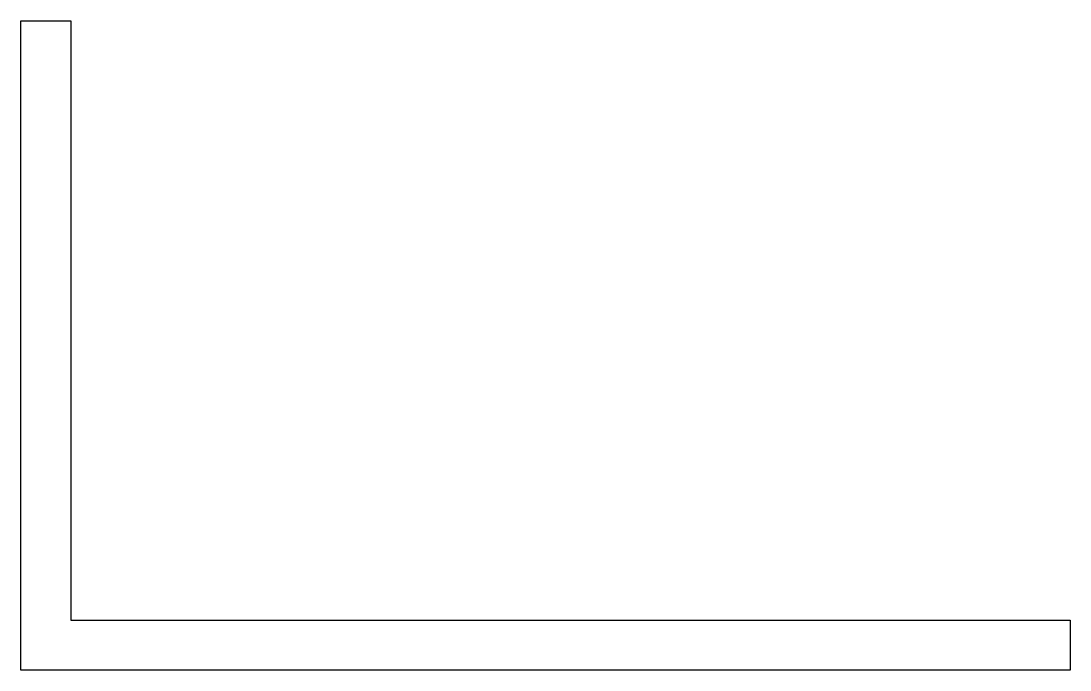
# Model space of a CAD drawing. Header units: millimetres. Extents: x -85 to 20, y -45 to 20.
import ezdxf

# ---------------------------------------------------------------- set-up
doc = ezdxf.new("R2010")
doc.units = ezdxf.units.MM
doc.layers.get('0').update_dxf_attribs({"linetype": 'CONTINUOUS'})

msp = doc.modelspace()

# ---------------------------------------------------------------- linework, layer by layer
msp.add_lwpolyline([(-85, -45), (-85, 20), (-80, 20), (-80, -40), (20, -40), (20, -45)], close=True)

doc.saveas('drawing.dxf')
